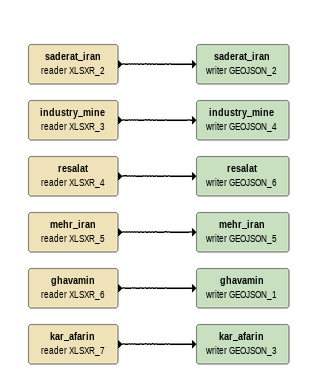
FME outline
saderat_iran (reader XLSXR_2)
    -> saderat_iran (writer GEOJSON_2)
saderat_iran (writer GEOJSON_2)
industry_mine (reader XLSXR_3)
    -> industry_mine (writer GEOJSON_4)
industry_mine (writer GEOJSON_4)
resalat (reader XLSXR_4)
    -> resalat (writer GEOJSON_6)
resalat (writer GEOJSON_6)
mehr_iran (reader XLSXR_5)
    -> mehr_iran (writer GEOJSON_5)
mehr_iran (writer GEOJSON_5)
ghavamin (reader XLSXR_6)
    -> ghavamin (writer GEOJSON_1)
ghavamin (writer GEOJSON_1)
kar_afarin (reader XLSXR_7)
    -> kar_afarin (writer GEOJSON_3)
kar_afarin (writer GEOJSON_3)
